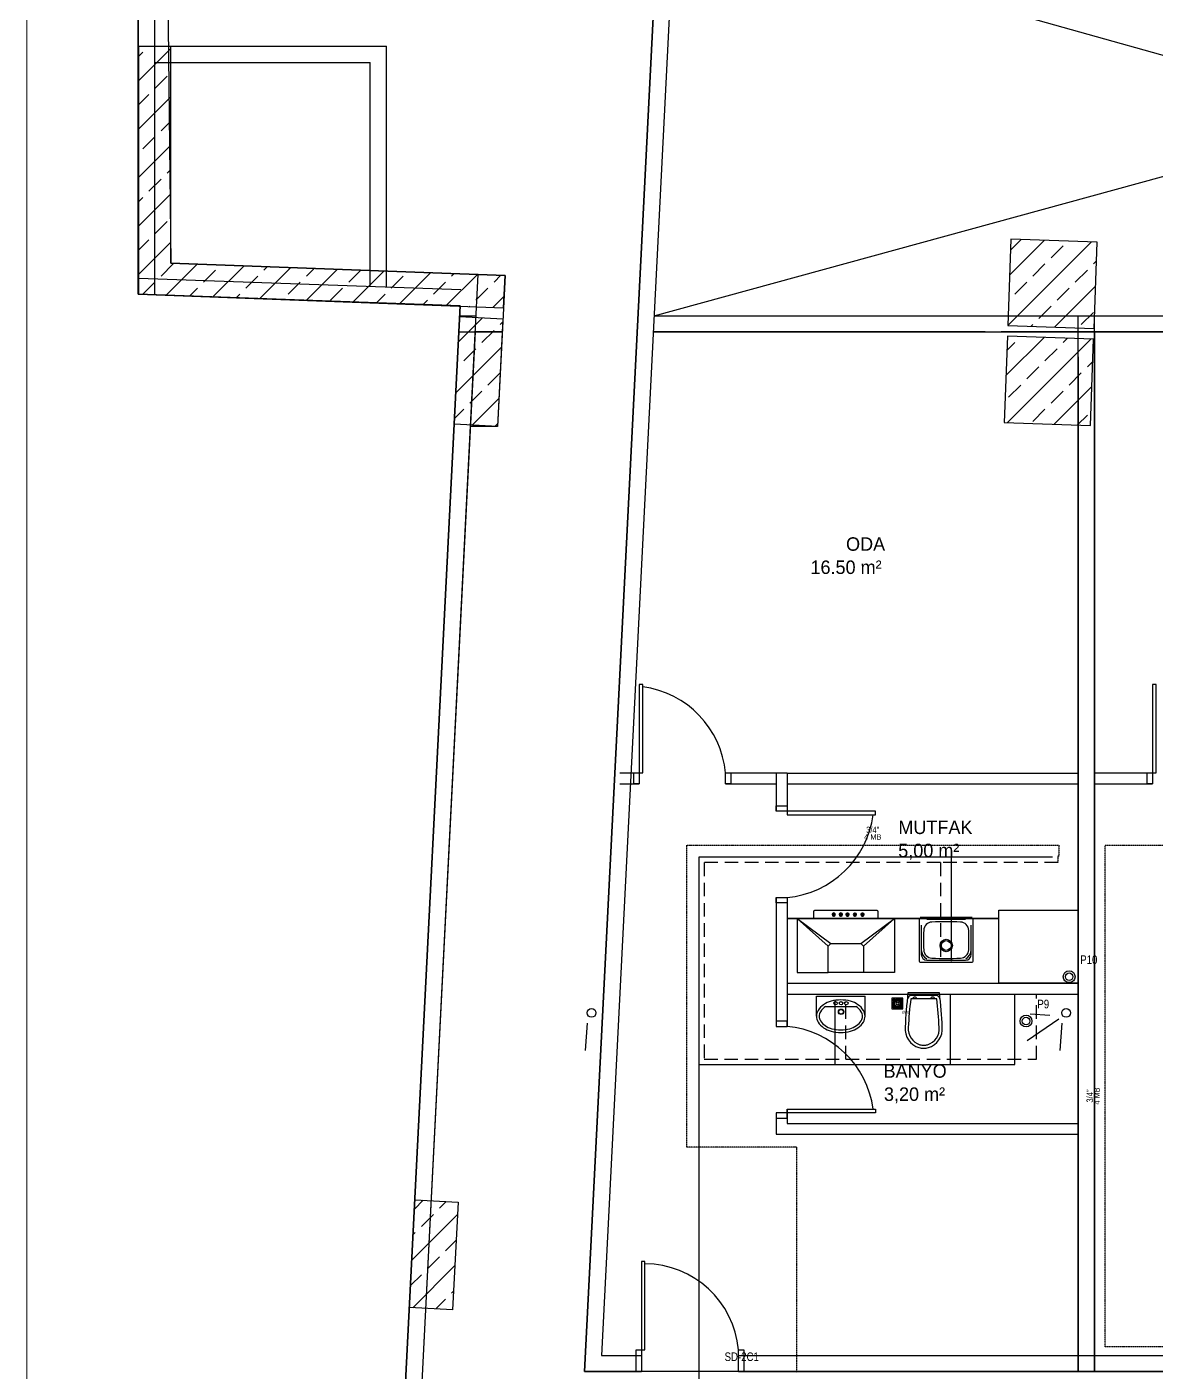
# Model space of a CAD drawing. Header units: centimetres. Extents: x 247996 to 315152, y -468471 to -440326.
# Drawn here: x 256625 to 257672, y -444081 to -442834 of the extents above; entities that cross this region are included whole.
import ezdxf
from ezdxf.enums import TextEntityAlignment as Align

# ---------------------------------------------------------------- set-up
doc = ezdxf.new("R2010")
doc.units = ezdxf.units.CM
doc.linetypes.add('0', pattern=[500, 500])
doc.linetypes.add('BASMA HATTI', pattern=[0.375, 0.25, -0.125])
for name, color, linetype, lineweight in [('SCOTT-ANTED', 144, 'Continuous', 0), ('SCOTT-MTY-SICAKSU-BORU', 1, 'BASMA HATTI', 30), ('SCOTT-MTY-SOGUKSU-BORU', 5, '0', 30), ('SCOTT-MTY-TEMIZSU-CAP', 101, 'Continuous', 30)]:
    doc.layers.add(name, color=color, linetype=linetype, lineweight=lineweight)
for name, color, linetype in [('SCOTT-MD-YUK-BIRIMI', 7, 'Continuous'), ('SCOTT-MKDU0', 50, 'Continuous'), ('SCOTT-MTY-PISSU-KOLON', 211, 'Continuous'), ('SCOTT-MTY-PISSU-KOLONNO', 211, 'Continuous'), ('SCOTT-MTY-SAYAC', 3, 'Continuous'), ('SCOTT-MTY-TEFRIS', 15, 'Continuous'), ('SCOTT-MTY-VANA', 1, 'Continuous')]:
    doc.layers.add(name, color=color, linetype=linetype)
doc.styles.add('CAP', font='wturkce.SHX', dxfattribs={"width": 0.65})
doc.styles.add('MtXpl_Comic_Sans_MS', font='comic.ttf')
doc.styles.add('ROTAS', font='arial.ttf')

# ---------------------------------------------------------------- blocks, each defined once
blk = doc.blocks.new('T-KOLON-P')
for radius in [5.5, 3.5]:
    blk.add_circle((0, 0), radius)
blk = doc.blocks.new('SUZGEC1')
at = {"layer": 'SCOTT-MTY-TEFRIS'}
blk.add_lwpolyline([(-5.000002744604487, -5.000038456791707), (-5.000002744604487, 4.999961543208293), (4.999997255395513, 4.999961543208293), (4.999997255395513, -5.000038456791707)], close=True, dxfattribs=at)
for points in [[(-4.333342744604622, 3.861891543208323), (-1.987692744604416, 1.516241543208345, 0.0294838), (-2.152242744604379, 1.271911543208354), (-4.333342744604622, 2.478531543208284)], [(-2.477682744604451, 0.3332955432082159), (-4.333342744604622, 0.3332955432082159), (-4.333342744604622, 1.716651543208265), (-2.412872744604599, 0.6542115432083406, 0.0327746)], [(-3.861932744604516, 4.333301543208201), (-2.478572744604705, 4.333301543208201), (-1.27195274460432, 2.152201543208186, 0.0294838), (-1.516282744604311, 1.987651543208223)], [(-0.6542527446045341, 2.412831543208405, -0.0327746), (-0.3333367446044093, 2.477641543208257), (-0.3333367446044093, 4.333301543208201), (-1.716692744604686, 4.333301543208201)], [(0.3333312553954357, 2.477641543208257), (0.3333312553954357, 4.333301543208201), (1.716687255395712, 4.333301543208201), (0.6542472553955605, 2.412831543208405, 0.0327746)], [(1.271947255395347, 2.152201543208186), (2.478567255395731, 4.333301543208201), (3.861927255395543, 4.333301543208201), (1.516277255395337, 1.987651543208223, 0.0294838)], [(4.333337255395648, 3.861891543208323), (1.987687255395443, 1.516241543208345, -0.0294838), (2.152237255395406, 1.271911543208354), (4.333337255395648, 2.478531543208284)], [(4.333337255395648, 0.3332955432082159), (4.333337255395648, 1.716651543208265), (2.412867255395625, 0.6542115432083406, -0.0327746), (2.477677255395477, 0.3332955432082159)], [(-2.477682744604451, -0.3333724567916292), (-4.333342744604622, -0.3333724567916292), (-4.333342744604622, -1.716728456791678), (-2.412872744604599, -0.654288456791754, -0.0327746)], [(-4.333342744604622, -3.861968456791736), (-1.987692744604416, -1.516318456791758, -0.0294838), (-2.152242744604379, -1.271988456791767), (-4.333342744604622, -2.478608456791697)], [(-3.861932744604516, -4.333378456791614), (-2.478572744604705, -4.333378456791614), (-1.27195274460432, -2.152278456791599, -0.0294838), (-1.516282744604311, -1.987728456791636)], [(-0.3333367446044093, -4.333378456791614), (-1.716692744604686, -4.333378456791614), (-0.6542527446045341, -2.412908456791818, 0.0327746), (-0.3333367446044093, -2.477718456791671)], [(0.3333312553954357, -2.477718456791671), (0.3333312553954357, -4.333378456791614), (1.716687255395712, -4.333378456791614), (0.6542472553955605, -2.412908456791818, -0.0327746)], [(2.478567255395731, -4.333378456791614), (1.271947255395347, -2.152278456791599, 0.0294838), (1.516277255395337, -1.987728456791636), (3.861927255395543, -4.333378456791614)], [(4.333337255395648, -2.478608456791697), (4.333337255395648, -3.861968456791736), (1.987687255395443, -1.516318456791758, 0.0294838), (2.152237255395406, -1.271988456791767)], [(4.333337255395648, -0.3333724567916292), (4.333337255395648, -1.716728456791678), (2.412867255395625, -0.654288456791754, 0.0327746), (2.477677255395477, -0.3333724567916292)]]:
    blk.add_lwpolyline(points, format="xyb", close=True, dxfattribs=at)
blk.add_circle((-2.744604486792923e-06, -3.845679170666472e-05), 1.25, dxfattribs=at)
at = {"layer": 'SCOTT-MD-YUK-BIRIMI', "color": 6, "style": 'CAP'}
for tag, p in [('PS', (-2.08333607793782, -3.845679170666472e-05)), ('PSCP', (4.289156326741193, 6.720973062286969))]:
    blk.add_attdef(tag, p, '', height=2.5, dxfattribs=at)

msp = doc.modelspace()

# ---------------------------------------------------------------- linework, layer by layer
at = {"layer": 'SCOTT-ANTED'}
msp.add_line((256625.3664746522, -440326.5495222979), (256625.3664746522, -447826.5495222979), dxfattribs=at)
at = {"layer": 'SCOTT-MKDU0', "color": 8, "ltscale": 0.03}
for p, q in [((256728.6017183721, -440508.1918853399), (256728.6017183721, -443082.0803920597)), ((256728.601718372, -443082.0803920606), (256728.6017183721, -440508.1918853399)), ((256743.6017183721, -440523.2431739101), (256743.6017183721, -443082.0803920597)), ((256743.8109617573, -441742.1134883629), (256758.738971409, -443053.1716304513)), ((257210.5143023582, -442732.1134883639), (257142.1337105586, -444080.9502241647)), ((257142.1337105586, -444080.9502241647), (257210.5143023582, -442732.1134883639)), ((257225.5335656023, -442732.1134883639), (257157.9134134094, -444065.9502241656)), ((257206.7760553017, -443102.1134883611), (258555.4657093603, -442732.1134883639)), ((258535.1822405246, -443102.1134883648), (257225.4950638206, -442732.8729526539)), ((256758.7389714128, -442852.3008389099), (256728.7389714106, -442852.3008389164)), ((256728.7389714106, -442852.3008389164), (256728.7389714082, -443082.1145261953)), ((256728.7389714103, -442884.1643843453), (256758.7389714126, -442854.1643843435)), ((256728.7389714103, -442861.7137537392), (256732.8714224356, -442857.5813027134)), ((256743.6017183738, -442852.1134883639), (256958.6017183717, -442852.1134883648)), ((256758.738971409, -443053.1716304513), (256758.7389714128, -442852.3008389099)), ((256958.6017183705, -443075.3232086038), (256958.6017183718, -442852.1134883639)), ((256743.6017183738, -442867.1134883639), (256943.6017183719, -442867.1134883639)), ((256943.6017183705, -443074.7850041108), (256943.6017183719, -442867.1134883639)), ((256744.0967425868, -442891.2572631685), (256755.3220627381, -442880.0319430174)), ((256728.7389714098, -442906.6150343454), (256738.4840825111, -442896.8699232441)), ((256728.7389714098, -442929.0656649506), (256758.7389714117, -442899.0656649487)), ((256749.7094026629, -442930.5458836982), (256758.7389714114, -442921.5163149497)), ((256728.7389714096, -442973.9669455567), (256758.738971411, -442943.9669455549)), ((256732.8714224359, -442947.3838639248), (256744.0967425872, -442936.1585437738)), ((256755.3220627381, -442969.8345042279), (256758.73897141, -442966.4175955558)), ((256738.4840825111, -442986.6724844545), (256749.7094026624, -442975.4471643034)), ((256728.7389714086, -443018.8682261629), (256758.73897141, -442988.8682261611)), ((256728.7389714089, -442996.4175955568), (256732.8714224354, -442992.2851445301)), ((256744.0967425864, -443025.9611049852), (256755.3220627377, -443014.7357848341)), ((256728.7389714084, -443041.3188761629), (256738.4840825108, -443031.5737650607)), ((257537.5501331105, -443031.0082825523), (257534.6890006594, -443110.9571031908)), ((257536.3560184477, -443064.3755106254), (257568.6116465735, -443032.1198824996)), ((257537.1892802724, -443041.091618195), (257546.7071334075, -443031.5737650598)), ((257617.4989537467, -443033.8694150278), (257537.5501331105, -443031.0082825523)), ((256728.7389714082, -443063.7695067691), (256758.7389714091, -443033.7695067672)), ((257534.6894940757, -443110.9433156027), (257611.9615615834, -443033.6712480949)), ((257574.7704337858, -443048.4117452882), (257585.9957539371, -443037.1864251372)), ((257614.6378212941, -443113.8182356393), (257617.4989537467, -443033.8694150278)), ((256749.7094026622, -443065.2497255148), (256760.9347228135, -443054.0244053638)), ((256754.3504577695, -443083.059301013), (256783.3287670158, -443054.0809917662)), ((257068.6738556219, -443064.6334091172), (256758.738971409, -443053.1716304513)), ((256758.738971409, -443053.1716304513), (257068.6738556219, -443064.6334091172)), ((256797.6543147438, -443084.6567246437), (256826.6287598679, -443055.6822795196)), ((256840.9581717178, -443086.2541482745), (256869.9287527198, -443057.2835672729)), ((256845.1246239488, -443059.6370654384), (256848.2787656455, -443056.4829237413)), ((257557.9324535588, -443065.2497255148), (257569.1577737101, -443054.0244053638)), ((257614.0590543155, -443054.0244053638), (257616.8785681805, -443051.204891499)), ((256729.1395767591, -443067.0900382165), (257027.7772263617, -443077.8052465551)), ((256788.9980231923, -443070.8623855895), (256800.2233433436, -443059.6370654384)), ((256828.2866437218, -443076.475045665), (256839.5119638731, -443065.2497255139)), ((256884.2620286918, -443087.8515719062), (256913.2287455722, -443058.8848550262)), ((256884.4132444783, -443065.2497255148), (256891.5787584972, -443058.0842114955)), ((257043.5114232684, -443063.7028709779), (256920.6478416823, -445487.2401346078)), ((256923.7018650084, -443070.8623855904), (256934.8787513491, -443059.6854992498)), ((256927.5658856662, -443089.4489955369), (256956.5287384237, -443060.4861427795)), ((256962.9904855382, -443076.4750456659), (256974.2158056895, -443065.2497255148)), ((256970.8697426405, -443091.0464191686), (256999.8287312763, -443062.0874305328)), ((257014.1735996145, -443092.6438427994), (257043.1287241282, -443063.6887182862)), ((257019.1170862946, -443065.2497255148), (257021.4787370534, -443062.8880747564)), ((257058.4057068239, -443070.8623855904), (257064.7787299051, -443064.4893625088)), ((257068.6738556219, -443064.6334091172), (257061.5740256843, -443204.6806244159)), ((257067.1547588509, -443094.5982496709), (257068.6738556219, -443064.6334091172)), ((257597.2210740885, -443070.8623855904), (257608.4463942398, -443059.6370654393)), ((256728.6017183721, -443082.0803920597), (257027.0176790256, -443092.7876461323)), ((257027.0176790256, -443092.7876461323), (256728.601718372, -443082.0803920606)), ((256728.7389714082, -443082.1145261953), (257067.1547588509, -443094.5982496709)), ((256732.8714224352, -443082.0877057415), (256744.0967425865, -443070.8623855904)), ((256776.0023956093, -443083.8580131725), (256783.3853631167, -443076.475045665)), ((256819.3062525838, -443085.4554368032), (256822.6739836461, -443082.0877057405)), ((256867.5752642514, -443082.0877057415), (256878.8005844027, -443070.8623855904)), ((256906.8638847814, -443087.700365817), (256918.0892049327, -443076.4750456659)), ((256949.2178235053, -443090.2477076983), (256957.3778254626, -443082.0877057415)), ((257002.2791060677, -443082.0877057415), (257013.504426219, -443070.8623855904)), ((257041.5677265969, -443087.700365817), (257052.7930467482, -443076.4750456659)), ((257541.0944733319, -443082.0877057415), (257552.3197934832, -443070.8623855904)), ((257578.0260808323, -443112.5080094513), (257616.0453063542, -443074.4887839293)), ((257580.3830938616, -443087.700365817), (257591.6084140129, -443076.4750456659)), ((257027.0176790256, -443092.7876461323), (256840.0236213914, -446781.3262749322)), ((256840.0236213914, -446781.3262749322), (257027.0176790256, -443092.7876461323)), ((256992.5216804798, -443091.8451313291), (256996.666445992, -443087.700365817)), ((257035.8255374533, -443093.4425549608), (257035.9550665212, -443093.3130258925)), ((257057.4774565885, -443094.2412664311), (257067.6906228742, -443084.0281001449)), ((257563.5451136346, -443104.5383460436), (257574.7704337859, -443093.3130258925)), ((257021.6253284347, -443202.6553863136), (257026.6884237026, -443102.783643225)), ((257025.5003787109, -443126.2183443083), (257047.8616809027, -443103.8570421169)), ((257026.5448963725, -443102.1134883601), (257041.7430215029, -443102.1134883601)), ((257026.6884237026, -443102.783643225), (257066.6371209359, -443104.808881332)), ((257066.6371209359, -443104.808881332), (257061.5740256674, -443204.680624415)), ((257206.7760553017, -443102.1134883611), (258560.0470181013, -443102.1134883648)), ((257600.0566996715, -444080.9502241647), (257600.0566996714, -443102.113488362)), ((257602.8337341647, -443110.1510061192), (257614.059054316, -443098.9256859681)), ((257615.0566996716, -444080.9502241647), (257615.0566996718, -443102.113488362)), ((257040.8037200095, -443117.1134883667), (256992.7015177243, -444065.9502241647)), ((257025.7844567655, -443117.1134883667), (257066.0133269004, -443117.1134883667)), ((257066.0133269004, -443117.1134883667), (257040.8037200095, -443117.1134883667)), ((257047.1803866731, -443126.9889863467), (257058.4057068244, -443115.7636661956)), ((257064.0183669001, -443110.1510061201), (257066.4916839331, -443107.6776890874)), ((257206.0156156946, -443117.1134883657), (258560.218817179, -443117.1134883629)), ((257513.6017183669, -443117.1134883657), (257206.0156156946, -443117.1134883667)), ((258023.6017183674, -443117.1134883639), (257528.6017183674, -443117.1134883657)), ((257534.6890006594, -443110.9571031908), (257614.6378212941, -443113.8182356393)), ((257556.3511326829, -443111.7323269954), (257557.932453559, -443110.1510061192)), ((257600.0566996715, -444065.9502241647), (257600.0566996714, -443117.1134883657)), ((257615.0566996718, -443117.1134883657), (257615.0566996716, -444065.9502241647)), ((257023.1025018657, -443173.5175017592), (257065.2927460281, -443131.3272575967)), ((257534.3313591013, -443120.9507057609), (257531.4702266498, -443200.8995263901)), ((257533.0229697036, -443157.51112058), (257568.3654063581, -443122.1686839255)), ((257533.8562315292, -443134.2272281496), (257541.094473332, -443126.9889863467)), ((257614.2801797372, -443123.8118382355), (257534.3313591013, -443120.9507057609)), ((257534.4299256042, -443201.0054452846), (257611.7153213694, -443123.7200495198)), ((257585.9957539368, -443126.9889863476), (257590.0403732261, -443122.9443670584)), ((257611.4190472847, -443203.760658847), (257614.2801797372, -443123.8118382355)), ((257030.3424064462, -443143.8269665733), (257041.5677265975, -443132.6016464222)), ((257569.1577737098, -443143.8269665742), (257580.3830938611, -443132.6016464232)), ((257600.0566996709, -443140.2316824997), (257600.0566996709, -444080.9502241647)), ((257600.0566996711, -443140.231682495), (257600.0566996707, -444080.95022416)), ((257608.44639424, -443149.4396266507), (257613.5455194368, -443144.3405014536)), ((257615.0566996711, -443140.2316824997), (257615.0566996716, -444080.9502241647)), ((257615.0566996714, -443140.231682495), (257615.0566996714, -444080.95022416)), ((257024.30143977, -443149.8679332499), (257024.7297463705, -443149.4396266488)), ((257052.7930467482, -443166.2776068764), (257064.0183668995, -443155.0522867253)), ((257552.3197934828, -443160.6649468009), (257563.5451136341, -443149.4396266498)), ((257591.608414013, -443166.2776068773), (257602.8337341643, -443155.0522867262)), ((257535.4818132559, -443177.5029270275), (257546.7071334072, -443166.2776068764)), ((257577.7798406262, -443202.5568108678), (257612.712257611, -443167.624393883)), ((257035.9550665212, -443183.115587103), (257047.1803866726, -443171.8902669519)), ((257038.0340421991, -443203.4872420317), (257062.8948691827, -443178.6264150476)), ((257574.770433786, -443183.1155871039), (257585.9957539373, -443171.8902669529)), ((257021.9035629248, -443197.1670906998), (257030.3424064456, -443188.7282471785)), ((257557.9324535591, -443199.9535673306), (257569.1577737104, -443188.7282471795)), ((257599.4548074998, -443203.3324939942), (257608.4463942402, -443194.3409072541)), ((257036.4290434357, -443204.6806244159), (256855.5938667812, -446770.4690516142)), ((257061.5740256674, -443204.680624415), (257021.6253284347, -443202.6553863136)), ((257061.5740256843, -443204.6806244159), (257036.4290434357, -443204.6806244159)), ((257059.4014506232, -443204.5704836071), (257061.6959302409, -443202.2760039892)), ((257531.4702266498, -443200.8995263901), (257611.4190472847, -443203.760658847)), ((257175.0566996706, -443525.9502241647), (257196.3295609711, -443525.9502241647)), ((257273.0162173396, -443525.9502241647), (257330.0566996704, -443525.9502241647)), ((257320.0566996703, -443525.9502241647), (257320.0566996703, -443561.4148320386)), ((257330.0566996704, -443525.9502241647), (257330.0566996704, -443564.7281756707)), ((257330.0566996704, -443526.074892869), (257600.0566996709, -443526.074892869)), ((257615.0566996716, -443525.9502241656), (257672.1797338697, -443525.9502241656)), ((257175.0566996706, -443535.9502241647), (257193.016217339, -443535.9502241647)), ((257273.01621734, -443535.9502241647), (257320.0566996703, -443535.9502241647)), ((257330.0566996704, -443536.074892869), (257600.0566996709, -443536.074892869)), ((257615.0566996717, -443535.9502241656), (257668.8663902376, -443535.9502241656)), ((257320.0566996704, -443641.4148320396), (257320.0566996706, -443760.9502241628)), ((257330.0566996704, -443641.4148320396), (257330.0566996706, -443760.9502241628)), ((257354.5311441855, -443654.6378324002), (257354.5311441855, -443660.9374381805)), ((257413.5311441857, -443653.6378324002), (257355.5311441855, -443653.6378324002)), ((257372.9945545545, -443656.3142783938), (257372.9945545545, -443655.7997898933)), ((257373.6119545545, -443655.7997898933), (257372.9945545545, -443655.7997898933)), ((257373.6119545545, -443656.3142758932), (257373.6119545545, -443655.7997898933)), ((257379.5781648449, -443656.3142783938), (257379.5781648449, -443655.7997898933)), ((257380.1955648449, -443655.7997898933), (257379.5781648449, -443655.7997898933)), ((257380.1955648449, -443656.3142758932), (257380.1955648449, -443655.7997898933)), ((257385.7288585902, -443656.3142783938), (257385.7288585902, -443655.7997898933)), ((257385.7288585902, -443655.7997898933), (257386.3462585902, -443655.7997898933)), ((257386.3462585902, -443656.3142758932), (257386.3462585902, -443655.7997898933)), ((257392.7231113196, -443655.7997898933), (257393.3405113196, -443655.7997898933)), ((257392.7231113196, -443656.3142783938), (257392.7231113196, -443655.8110898936)), ((257393.3405113196, -443656.3142758932), (257393.3405113196, -443655.7997898933)), ((257399.717364049, -443655.7997898933), (257400.334764049, -443655.7997898933)), ((257399.717364049, -443656.3142783938), (257399.717364049, -443655.8110898936)), ((257400.334764049, -443656.3142758932), (257400.334764049, -443655.7997898933)), ((257414.5311441857, -443660.9374381805), (257414.5311441857, -443654.6378324002)), ((257526.4380884017, -443720.9502241647), (257526.4380884017, -443653.2630709026)), ((257526.4380884017, -443653.2630709026), (257600.0566996709, -443653.2630709026)), ((257600.0566996709, -443653.2630709026), (257600.0566996709, -443720.9502241647)), ((257526.4380884017, -443660.9502241647), (257330.0566870609, -443660.9502241656)), ((257526.4380884017, -443660.9502241647), (257330.0566870609, -443660.9502241656)), ((257330.0566996706, -443660.9502241647), (257526.4380884017, -443660.9502241647)), ((257368.0492318433, -443686.4374381805), (257339.5492318433, -443660.9374381805)), ((257339.5492318433, -443660.9374381805), (257370.5492318433, -443683.9374381805)), ((257429.5492318433, -443660.9374381805), (257339.5492318433, -443660.9374381805)), ((257339.5492318433, -443660.9374381805), (257339.5492318433, -443710.9374381805)), ((257372.9945545545, -443658.8867198935), (257372.9945545545, -443656.3142783938)), ((257372.9945545545, -443658.8867198935), (257373.6119545545, -443658.8867198935)), ((257373.6119545545, -443658.8867198935), (257373.6119545545, -443656.3142758932)), ((257379.5781648449, -443658.8867198935), (257379.5781648449, -443656.3142783938)), ((257379.5781648449, -443658.8867198935), (257380.1955648449, -443658.8867198935)), ((257380.1955648449, -443658.8867198935), (257380.1955648449, -443656.3142758932)), ((257385.7288585902, -443658.8867198935), (257385.7288585902, -443656.3142783938)), ((257385.7288585902, -443658.8867198935), (257386.3462585902, -443658.8867198935)), ((257386.3462585902, -443658.8867198935), (257386.3462585902, -443656.3142758932)), ((257392.7231113196, -443658.8867198935), (257392.7231113196, -443656.3142783938)), ((257392.7231113196, -443658.8867198935), (257393.3405113196, -443658.8867198935)), ((257393.3405113196, -443658.8867198935), (257393.3405113196, -443656.3142758932)), ((257398.5492318433, -443683.9374381805), (257429.5492318433, -443660.9374381805)), ((257399.717364049, -443658.8867198935), (257399.717364049, -443656.3142783938)), ((257399.717364049, -443658.8867198935), (257400.334764049, -443658.8867198935)), ((257400.334764049, -443658.8867198935), (257400.334764049, -443656.3142758932)), ((257429.5492318433, -443660.9374381805), (257401.0492318433, -443686.4374381805)), ((257429.5492318433, -443660.9374381805), (257429.5492318433, -443710.9374381805)), ((257452.6053687499, -443660.9276581796), (257452.6053687499, -443700.352905534)), ((257501.6053685664, -443659.9276581852), (257453.6053687462, -443659.9276581852)), ((257454.455368743, -443667.0776581595), (257454.455368743, -443694.202905556)), ((257495.4553685893, -443661.7776581783), (257459.7553687232, -443661.7776581783)), ((257500.7553685705, -443694.202905556), (257500.7553685705, -443667.0776581595)), ((257502.6053685636, -443700.352905534), (257502.6053685636, -443660.9276581796)), ((257453.6053687462, -443701.3529055303), (257501.6053685664, -443701.3529055303)), ((257459.7553687232, -443699.5029055381), (257495.4553685893, -443699.5029055381)), ((257339.5492318433, -443710.9374381805), (257368.0492318433, -443710.9374381805)), ((257429.5492318433, -443710.9374381805), (257401.0492318433, -443710.9374381805)), ((257330.0566996706, -443720.9502241647), (257600.0566996709, -443720.9502241647)), ((257600.0566996709, -443720.9502241647), (257526.4380884017, -443720.9502241647)), ((257330.0566996706, -443730.9502241647), (257600.0566996709, -443730.9502241647)), ((257330.0566996706, -443740.9502241647), (257330.0566996706, -443760.9502241628)), ((257357.3765347587, -443732.8399201565), (257402.4035766753, -443732.8399201565)), ((257357.3765347587, -443751.4910820004), (257357.3765347587, -443732.8399201565)), ((257365.8387846581, -443742.4674099179), (257393.9413267759, -443742.4674099179)), ((257402.4035766753, -443751.4910820004), (257402.4035766753, -443732.8399201565)), ((257582.0897687661, -443754.1378445661), (257552.5120173494, -443774.3439373531)), ((257573.6699164051, -443750.8899509123), (257555.2928685301, -443749.4725295741)), ((257144.8759607669, -443758.0316364018), (257142.919180906, -443783.4015360939)), ((257584.8759607679, -443758.0316363972), (257582.919180907, -443783.4015360892)), ((257320.0566996706, -443840.9502241638), (257320.0566996706, -443860.9502241638)), ((257330.0566996706, -443837.6368805317), (257330.0566996706, -443850.9502241647)), ((257330.0566996706, -443837.6368805317), (257330.0566996706, -443850.9502241647)), ((257330.0566996706, -443850.9502241647), (257600.0566996709, -443850.9502241647)), ((257320.0566996706, -443860.9502241647), (257600.0566996709, -443860.9502241647)), ((257600.0566996709, -443860.9502241647), (257600.0566996709, -444080.9502241647)), ((257615.0566996714, -443860.95022416), (257615.0566996714, -444080.95022416)), ((256980.0646204939, -444021.6985342175), (256985.127715761, -443921.8267911364)), ((256984.6958973512, -443930.3445959592), (256992.8235541528, -443922.2169391576)), ((256985.127715761, -443921.8267911364), (257025.0764129949, -443923.8520292414)), ((257007.8917661431, -443929.5993771682), (257014.1909625753, -443923.3001807358)), ((257025.0764129949, -443923.8520292414), (257020.0133177265, -444023.7237723263)), ((256982.298020506, -443977.6437534092), (257024.4882646689, -443935.4535092468)), ((256991.0537859161, -443946.4373573948), (257002.2791060674, -443935.2120372437)), ((256983.4969584108, -443953.9941848999), (256985.4411258405, -443952.0500174703)), ((257013.5044262189, -443968.8879976969), (257023.2893257272, -443959.1030981884)), ((256996.6664459919, -443985.7259779235), (257007.8917661432, -443974.5006577725)), ((257600.0566996709, -443970.9502241647), (257600.0566996707, -444080.9502241647)), ((257615.0566996714, -443970.95022416), (257615.0566996716, -444080.95022416)), ((256981.0990815646, -444001.2933423508), (256991.0537859162, -443991.3386379991)), ((256982.9959154515, -444021.8471390696), (257022.0903878235, -443982.7526666977)), ((257004.3633238733, -444022.9303806478), (257013.5044262193, -444013.7892783022)), ((257019.117086295, -444008.1766182266), (257020.891448883, -444006.4022556383)), ((257020.0133177265, -444023.7237723263), (256980.0646204939, -444021.6985342175)), ((256992.7015177243, -444065.9502241647), (256992.8335331596, -444065.9502241647)), ((257157.9134134096, -444065.9502241647), (257195.056699671, -444065.9502241647)), ((257157.9134134094, -444065.9502241647), (257195.056699671, -444065.9502241647)), ((257285.056699671, -444065.9502241647), (257960.450128243, -444065.9502241647)), ((257285.056699671, -444065.9502241647), (257513.601718367, -444065.9502241647)), ((257528.6017183671, -444065.9502241647), (257960.450128243, -444065.9502241647)), ((257142.1337105586, -444080.9502241647), (257195.056699671, -444080.9502241647)), ((257960.450128243, -444080.9502241647), (257142.1337105586, -444080.9502241647)), ((257175.0566996704, -444080.9502241638), (257195.0566996704, -444080.9502241638)), ((257285.056699671, -444080.9502241647), (257960.450128243, -444080.9502241647)), ((257285.0566996704, -444080.9502241638), (257600.0566996709, -444080.9502241647)), ((257600.0566996707, -444080.9502241647), (257490.0566996709, -444080.9502241647))]:
    msp.add_line(p, q, dxfattribs=at)
for points in [[(257193.0162173383, -443525.9502241647), (257196.3295609704, -443525.9502241647), (257196.3295609704, -443444.082805734), (257193.0162173383, -443444.082805734)], [(257668.8663902371, -443525.9502241656), (257672.1797338691, -443525.9502241656), (257672.1797338691, -443444.0828057349), (257668.8663902371, -443444.0828057349)], [(257330.0567523396, -443561.4148320396), (257330.0567523396, -443564.7281756716), (257411.9241707711, -443564.7281756716), (257411.9241707711, -443561.4148320396)], [(257330.0567515683, -443840.9502241638), (257330.0567515683, -443837.6368805317), (257411.9241699997, -443837.6368805317), (257411.9241699997, -443840.9502241638)], [(257195.056699671, -444060.9502241666), (257198.370043302, -444060.9502241666), (257198.370043302, -443979.082805734), (257195.056699671, -443979.082805734)], [(257195.056699671, -444060.9502241666), (257198.370043302, -444060.9502241666), (257198.370043302, -443979.082805734), (257195.056699671, -443979.082805734)], [(257195.0566996757, -444060.9502241666), (257198.3700433067, -444060.9502241666), (257198.3700433067, -443979.082805734), (257195.0566996757, -443979.082805734)]]:
    msp.add_lwpolyline(points, close=True, dxfattribs=at)
for points in [[(257193.0162173383, -443535.9502241647), (257188.0162173374, -443535.9502241647), (257188.0162173374, -443525.9502241647), (257193.0162173383, -443525.9502241647), (257193.0162173383, -443535.9502241647)], [(257278.0162173393, -443535.9502241647), (257273.0162173393, -443535.9502241647), (257273.0162173393, -443525.9502241647), (257278.0162173393, -443525.9502241647), (257278.0162173393, -443535.9502241647)], [(257668.8663902371, -443535.9502241656), (257663.8663902361, -443535.9502241656), (257663.8663902361, -443525.9502241656), (257668.8663902371, -443525.9502241656), (257668.8663902371, -443535.9502241656)], [(257320.0567523403, -443561.4148320396), (257320.0567523403, -443556.4148320386), (257330.0567523396, -443556.4148320386), (257330.0567523396, -443561.4148320396), (257320.0567523403, -443561.4148320396)], [(257320.0567523403, -443646.4148320405), (257320.0567523403, -443641.4148320405), (257330.0567523396, -443641.4148320405), (257330.0567523396, -443646.4148320405), (257320.0567523403, -443646.4148320405)], [(257320.056751569, -443755.9502241628), (257320.056751569, -443760.9502241628), (257330.0567515683, -443760.9502241628), (257330.0567515683, -443755.9502241628), (257320.056751569, -443755.9502241628)], [(257320.056751569, -443840.9502241638), (257320.056751569, -443845.9502241647), (257330.0567515683, -443845.9502241647), (257330.0567515683, -443840.9502241638), (257320.056751569, -443840.9502241638)], [(257195.056699671, -444080.9502241647), (257190.056699671, -444080.9502241647), (257190.056699671, -444060.9502241666), (257195.056699671, -444060.9502241666), (257195.056699671, -444080.9502241647)], [(257195.056699671, -444080.9502241647), (257190.056699671, -444080.9502241647), (257190.056699671, -444060.9502241666), (257195.056699671, -444060.9502241666), (257195.056699671, -444080.9502241647)], [(257195.0566996757, -444080.9502241647), (257190.0566996757, -444080.9502241647), (257190.0566996757, -444060.9502241666), (257195.0566996757, -444060.9502241666), (257195.0566996757, -444080.9502241647)], [(257290.0566996711, -444080.9502241647), (257285.056699671, -444080.9502241647), (257285.056699671, -444060.9502241666), (257290.0566996711, -444060.9502241666), (257290.0566996711, -444080.9502241647)], [(257290.0566996711, -444080.9502241647), (257285.056699671, -444080.9502241647), (257285.056699671, -444060.9502241666), (257290.0566996711, -444060.9502241666), (257290.0566996711, -444080.9502241647)], [(257290.0566996758, -444080.9502241647), (257285.0566996757, -444080.9502241647), (257285.0566996757, -444060.9502241666), (257290.0566996758, -444060.9502241666), (257290.0566996758, -444080.9502241647)]]:
    msp.add_lwpolyline(points, dxfattribs=at)
for points in [[(257442.1735053117, -443729.9141486332, 0.0166397953788814), (257439.5590623883, -443761.746528562, 0.351622417503786), (257452.3429258011, -443780.6634831343, 0.0687135425151185), (257456.7655053114, -443781.2741486326, 0.0687135425151185), (257461.1880848217, -443780.6634831343, 0.3516224175037854), (257473.9719482345, -443761.746528562, 0.0166397953788815), (257471.3575053112, -443729.9141486332)], [(257444.7463493505, -443735.4808188098, 0.01686624152449), (257442.4332263244, -443761.9364959307, 0.3517781120717181), (257453.1590195585, -443777.9012278596, 0.0680219017004298), (257456.7655053114, -443778.3941486327, 0.0680219017004339), (257460.3719910643, -443777.9012278596, 0.3517781120717032), (257471.0977842984, -443761.9364959307, 0.0168662415244894), (257468.7846612722, -443735.4808188098)]]:
    msp.add_lwpolyline(points, format="xyb", close=True, dxfattribs=at)
msp.add_lwpolyline([(257471.6361083248, -443735.3612032596, 0.3891909189666574), (257468.2885784911, -443732.2904160058), (257456.7655053114, -443732.2904160058), (257445.2424321317, -443732.2904160058, 0.3891909189666574), (257441.8949022981, -443735.3612032596, 0.3891909189666574)], format="xyb", dxfattribs=at)
for centre, radius in [((257375.0409755825, -443739.4375130123), 1.560875067280756), ((257380.0837999618, -443739.4375130123), 1.560875067280756), ((257385.0065549573, -443739.4375130123), 1.560875067280756), ((257148.7883323297, -443748.3851932556, 51.00167135262379), 4.136421162472736), ((257380.1383247432, -443747.3797010061), 2.521743089106593), ((257380.1383247432, -443747.3797010061), 2.122571848795639), ((257588.7883323307, -443748.3851932509, 51.00167135262379), 4.136421162472736)]:
    msp.add_circle(centre, radius, dxfattribs=at)
for centre, radius, start, end in [((257184.4507622891, -443534.1788031979), 88.94689056450467, 5.308088223211891, 82.32525627193442), ((257321.8281733072, -443552.8493769903), 88.94689056450466, 275.3080882215515, 352.3252562738097), ((257355.5311427855, -443654.6378362009), 1.000000000003637, 90, 180), ((257373.2764470545, -443657.3259558937), 1.543466500005614, 100.5379469861167, 259.4246170039594), ((257373.2764470545, -443657.3259558937), 1.543466500005614, 282.6233139953904, 77.37649700094396), ((257379.860057345, -443657.3259558937), 1.543466500005614, 100.5379469861167, 259.4246170039594), ((257379.860057345, -443657.3259558937), 1.543466500005614, 282.6233139953904, 77.37649700094396), ((257386.0107510902, -443657.3259558937), 1.543466500005614, 100.5379469861167, 259.4246170039594), ((257386.0107510902, -443657.3259558937), 1.543466500005614, 282.6233139953904, 77.37649700094396), ((257393.0050038196, -443657.3259558937), 1.543466500005614, 100.5379469861167, 259.4246170039594), ((257393.0050038196, -443657.3259558937), 1.543466500005614, 282.6233139953904, 77.37649700094396), ((257399.999256549, -443657.3259558937), 1.543466500005614, 100.5379469861167, 259.4246170039594), ((257399.999256549, -443657.3259558937), 1.543466500005614, 282.6233139953904, 77.37649700094396), ((257413.5311427857, -443654.6378362009), 1.000000000003637, 0, 90), ((257373.5423851939, -443755.0994627586), 17.19077751411414, 123.8346551785508, 148.2865889961426), ((257373.542385194, -443755.0994627595), 14.79575007255567, 121.3767388968936, 148.2865889961426), ((257377.37761663, -443760.8209739065), 24.07878811042809, 105.5175679520261, 123.8346551785508), ((257379.8900557169, -443769.8697615953), 33.46989607516716, 90, 105.5175679520261), ((257379.8900557169, -443769.8697615963), 33.46989607610419, 74.48243204797387, 90), ((257382.4024948039, -443760.8209739065), 24.07878811043111, 56.16534482144919, 74.48243204797387), ((257386.2377262398, -443755.0994627586), 14.79575007238617, 31.71341100385745, 58.62326110310643), ((257386.23772624, -443755.0994627586), 17.19077751411276, 31.71341100385745, 56.16534482144919), ((257448.4611497084, -443735.4808188098), 1.78254998000073, 0, 180), ((257465.0698609143, -443735.4808188098), 1.78254998000073, 0, 180), ((257367.7029765054, -443751.4910820013), 10.32644174684538, 148.2865889961426, 180), ((257367.7029765057, -443751.4910820013), 10.32644174700356, 180, 211.7134110038574), ((257367.7029765056, -443751.4910820004), 7.93141430495088, 148.2865889961426, 180), ((257367.7029765056, -443751.4910820004), 7.931414304956925, 180, 211.7134110038574), ((257373.5423851942, -443747.8827012422), 14.79575007256872, 211.7134110038574, 236.1653448214492), ((257386.2377262398, -443747.8827012431), 14.79575007236598, 303.8346551785509, 328.2865889961425), ((257392.0771349284, -443751.4910820013), 7.931414305016679, 0, 31.71341100385745), ((257392.0771349284, -443751.4910820004), 7.93141430501817, 328.2865889961425, 0), ((257392.0771349284, -443751.4910820013), 10.32644174684508, 0, 31.71341100385745), ((257392.0771349283, -443751.4910820004), 10.32644174706905, 328.2865889961425, 0), ((257321.8281725358, -443849.515679213), 88.94689056450466, 7.674743726190295, 84.69191178509), ((257373.5423851936, -443747.8827012422), 17.1907775141027, 211.7134110038574, 236.1653448214492), ((257377.37761663, -443742.1611900952), 24.07878811043083, 236.1653448214492, 254.4824320479738), ((257377.3776166299, -443742.1611900952), 21.68376066844311, 236.1653448214492, 254.4824320479738), ((257379.8900557169, -443733.1124024063), 33.46989607563523, 254.4824320479738, 270), ((257379.8900557171, -443733.1124024063), 31.07486863371163, 254.4824320479738, 270), ((257379.8900557168, -443733.1124024063), 31.07486863371106, 270, 285.5175679520261), ((257379.8900557169, -443733.1124024063), 33.46989607516852, 270, 285.5175679520261), ((257382.4024948041, -443742.1611900952), 21.68376066844321, 285.5175679520261, 303.8346551785509), ((257382.4024948038, -443742.1611900952), 24.07878811079343, 285.5175679520261, 303.8346551785509), ((257386.2377262402, -443747.8827012431), 17.19077751389459, 303.8346551785509, 328.2865889961425), ((257197.8064831914, -444068.6129276248), 87.58605653840645, 5.019093238979759, 89.63133584790924), ((257197.8064831914, -444068.6129276248), 87.58605653840645, 5.019093238979759, 89.63133584790924), ((257197.806483196, -444068.6129276248), 87.58605653840645, 5.019093238979759, 89.63133584790924)]:
    msp.add_arc(centre, radius, start, end, dxfattribs=at)
for centre, major_axis, ratio, start_param, end_param in [((257464.7232893097, -443672.1836542988), (5.656854233052609, -5.656854233052612), 0.9999999999948126, 2.395933798973127, 3.900020688285022), ((257477.6053686549, -443996.1776615398), (332.2500037905208, -0.0002031484316793333), 0.999999998718692, 1.531057630838818, 1.610536245615858), ((257490.4874480029, -443672.1836542988), (5.656854233643967, -5.65685423364397), 0.9999999999774972, 0.8123682922279034, 2.316455181460542), ((257788.8553782931, -443680.9276581088), (-234.9362347630622, -234.9362347630621), 0.9999999999985971, 5.470817016714043, 5.524757270851631), ((257477.6053686567, -443685.9276580883), (-4.06586397682677, -4.065863976826766), 0.9999999999258984, 3.926990817024291, 10.21017612420388), ((257166.3553590185, -443680.9276581088), (234.9362348196418, -234.9362348196418), 0.9999999999985993, 0.7584280363279606, 0.8123682904655319), ((257464.6016957282, -443689.6837647053), (-7.141778479291501, -7.141778479291499), 0.9999999999239704, 5.524757277165079, 6.541186627005409), ((257464.7232893097, -443689.6716619188), (-5.656854233052609, -5.656854233052607), 0.9999999999948128, 5.524757272484356, 7.028844161796245), ((257477.6053686567, -443685.9276580883), (-3.181980503791134, -3.181980503791133), 0.9999999998079991, 3.926990817083241, 10.21017612426283), ((257490.4874480029, -443689.6716619188), (-5.656854233643969, -5.656854233643967), 0.9999999999774972, 0.8251374721292478, 2.329224361361889), ((257490.6090417082, -443689.6837646764), (7.141778463554872, -7.141778463554873), 0.9999999999499712, -0.2580013319740226, 0.7584280268044217), ((257453.6053687462, -443700.352905534), (0.707106779626205, -0.7071067796262054), 0.9999999985925488, 3.926990817690967, 5.497787142263504), ((257459.755368727, -443694.2029055541), (-3.747665928851347, -3.747665928851347), 0.9999999997294332, 5.497787144174019, 7.068583470075327), ((257477.6053686549, -443365.677654676), (332.2500037905208, -0.0002031484316793333), 0.999999998718692, 4.672650284428611, 4.752128899205652), ((257495.4553685865, -443694.2029055541), (3.747665928909554, -3.747665928909557), 0.99999999969837, -0.7853981629112741, 0.7853981630210995), ((257501.6053685664, -443700.352905534), (0.7071067786309867, -0.707106778630987), 0.9999999998940517, -0.7853981628683459, 0.7853981634504223)]:
    msp.add_ellipse(centre, major_axis=major_axis, ratio=ratio, start_param=start_param, end_param=end_param, dxfattribs=at)
at = {"layer": 'SCOTT-MKDU0', "color": 8, "ltscale": 0.03, "invisible_edges": 4}
for points in [[(257370.5492318433, -443683.9374381805), (257398.5492318433, -443683.9374381805), (257401.0492318433, -443686.4374381805), (257368.0492318433, -443686.4374381805)], [(257401.0492318433, -443710.9374381805), (257368.0492318433, -443710.9374381805), (257368.0492318433, -443686.4374381805), (257401.0492318433, -443686.4374381805)]]:
    msp.add_3dface(points, dxfattribs=at)
at = {"layer": 'SCOTT-MTY-SICAKSU-BORU', "ltscale": 50}
for p, q in [((257253.3173088921, -443609.0846830737), (257253.3173088921, -443791.396550584)), ((257472.2722789895, -443609.0846830737), (257253.3173088921, -443609.0846830737)), ((257581.1691996709, -443609.0846830737), (257472.2722789895, -443609.0846830737)), ((257253.3173088921, -443791.396550584), (257384.5569660494, -443791.396550584)), ((257384.5569660494, -443791.396550584), (257561.2643082071, -443791.396550584))]:
    msp.add_line(p, q, dxfattribs=at)
at = {"layer": 'SCOTT-MTY-SICAKSU-BORU'}
for points in [[(257339, -444082), (257339, -443873), (257237.0188669651, -443873), (257237.0188669651, -443593), (257582.0188669651, -443593), (257582.0188669651, -443603), (257581.1691996709, -443603), (257581.1691996709, -443609.0846830737)], [(257934, -444082), (257934, -444058), (257935, -444058), (257625, -444058), (257625, -443593), (258055, -443593), (258055, -443603), (258057.0193725701, -443603), (258057.0193725701, -443609.0846830737)]]:
    msp.add_lwpolyline(points, dxfattribs=at)
at = {"layer": 'SCOTT-MTY-SICAKSU-BORU', "ltscale": 50}
for points in [[(257472.2722789895, -443609.0846830737), (257472.2722789895, -443700.3529055294)], [(257384.5569660494, -443791.396550584), (257384.5569660494, -443737.3998655193)], [(257561.2643082071, -443791.396550584), (257561.2643082071, -443730.9502241648)]]:
    msp.add_lwpolyline(points, dxfattribs=at)
at = {"layer": 'SCOTT-MTY-SOGUKSU-BORU', "ltscale": 50}
for p, q in [((257248.3173088921, -443604.0846830737), (257248.3173088921, -443796.396550584)), ((257482.2722789895, -443604.0846830737), (257248.3173088921, -443604.0846830737)), ((257576.1691996709, -443604.0846830737), (257482.2722789895, -443604.0846830737)), ((257248.3173088921, -443796.396550584), (257374.5569660494, -443796.396550584)), ((257374.5569660494, -443796.396550584), (257481.5125051677, -443796.396550584)), ((257481.5125051677, -443796.396550584), (257541.264348207, -443796.396550584))]:
    msp.add_line(p, q, dxfattribs=at)
for points in [[(257482.2722789895, -443604.0846830737), (257482.2722789895, -443700.3529055294)], [(257374.5569660494, -443796.396550584), (257374.5569660494, -443737.3998655193)], [(257481.5125051677, -443796.396550584), (257481.5125051677, -443731.0806481647)], [(257541.264348207, -443796.396550584), (257541.264348207, -443730.9502241648)], [(257248.3173088921, -443796.3965505839), (257248.3173088921, -444092.36924765)]]:
    msp.add_lwpolyline(points, dxfattribs=at)

# ---------------------------------------------------------------- block references
at = {"layer": 'SCOTT-MTY-PISSU-KOLON'}
for p in [(257591.6, -443714.9), (257551.6, -443756)]:
    msp.add_blockref('T-KOLON-P', p, dxfattribs=at)
at = {"layer": 'SCOTT-MTY-VANA'}
ref = msp.add_blockref('SUZGEC1', (257432.3435701633, -443739.8014109101), dxfattribs=dict(at, xscale=-1, rotation=180))
ref.add_attrib('PS', '2 SB', (257427.9983293235, -443742.3013724533), dxfattribs={"layer": 'SCOTT-MD-YUK-BIRIMI', "color": 6, "height": 2.5, "style": 'CAP'})
ref.add_attrib('PSCP', '%%C50', (257436.63272649, -443749.0223839724), dxfattribs={"layer": 'SCOTT-MD-YUK-BIRIMI', "color": 6, "height": 2.5, "style": 'CAP'})

# ---------------------------------------------------------------- texts
at = {"layer": 'SCOTT-MKDU0', "color": 8, "ltscale": 0.03, "style": 'MtXpl_Comic_Sans_MS'}
for s, p in [('ODA', (257384.7720056995, -443319.9565345531)), ('16.50 m²', (257351.75441436, -443341.4749152472)), ('MUTFAK', (257433.2511851687, -443582.6083795268)), ('5,00 m²', (257433.132781921, -443604.0929307228)), ('BANYO', (257419.5194018777, -443808.5453821717)), ('3,20 m²', (257419.8999837451, -443830.0299333677))]:
    msp.add_text(s, height=12.50000000000001, rotation=359.9999999999733, dxfattribs=at).set_placement(p)
at = {"layer": 'SCOTT-MTY-PISSU-KOLONNO', "style": 'ROTAS', "width": 0.8}
for s, p in [('P10', (257609.82, -443699.1)), ('P9', (257567.58, -443740.2))]:
    msp.add_text(s, height=8, dxfattribs=at).set_placement(p, align=Align.MIDDLE_CENTER)
at = {"layer": 'SCOTT-MTY-SAYAC', "style": 'ROTAS', "width": 0.8}
msp.add_text('SD-2C1', height=8, dxfattribs=at).set_placement((257288.06, -444067.2), align=Align.MIDDLE_CENTER)
at = {"layer": 'SCOTT-MTY-TEMIZSU-CAP', "style": 'ROTAS', "width": 0.8}
for s, height, p in [('3/4"', 6, (257409.5188669651, -443578.7)), ('4 MB', 5.1, (257409.5188669651, -443585.3))]:
    msp.add_text(s, height=height, dxfattribs=at).set_placement(p, align=Align.MIDDLE_CENTER)
for s, height, p in [('3/4"', 6, (257610.7, -443825.5)), ('4 MB', 5.1, (257617.3, -443825.5))]:
    msp.add_text(s, height=height, rotation=90, dxfattribs=at).set_placement(p, align=Align.MIDDLE_CENTER)

doc.saveas('drawing.dxf')
